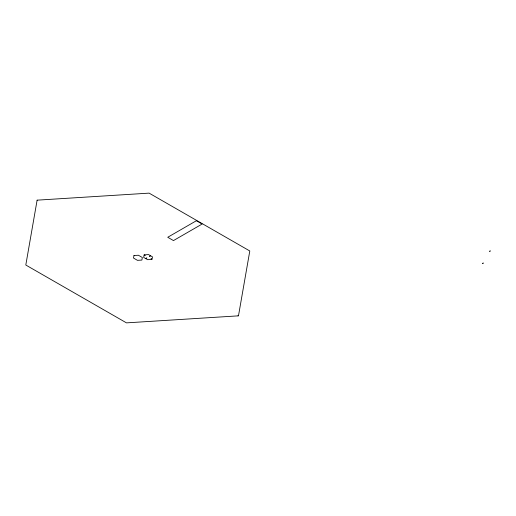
<?xml version="1.0" encoding="UTF-8"?>
<svg xmlns="http://www.w3.org/2000/svg" width="516" height="516" viewBox="0 0 516 516"><rect width="100%" height="100%" fill="white"/><g stroke="black" fill="none" stroke-linecap="round" stroke-linejoin="round"><path stroke-width="0.77" d="M237.973 315.869L238.527 315.553M37.113 200.163L25.8 265.024L126.478 322.868L238.476 315.837L249.796 250.976L149.111 193.132L37.113 200.163M483.208 263.083L482.654 263.399L483.208 263.083M490.2 250.97L489.645 251.292L490.2 250.97M133.986 255.51L133.515 258.065L137.462 260.341L141.881 260.07L142.351 257.523L138.404 255.239L133.986 255.51M144.119 254.975L143.674 257.413L145.531 258.484L146.879 257.968L145.757 258.613L147.621 259.69L151.833 259.432L151.02 258.703L152.059 259.303L152.504 256.871L150.646 255.794L149.53 256.433L150.42 255.665L148.556 254.588L144.345 254.846L145.157 255.575L144.119 254.975M196.403 220.725L167.739 237.27L173.473 240.579L202.137 224.034L196.403 220.725"/></g></svg>
